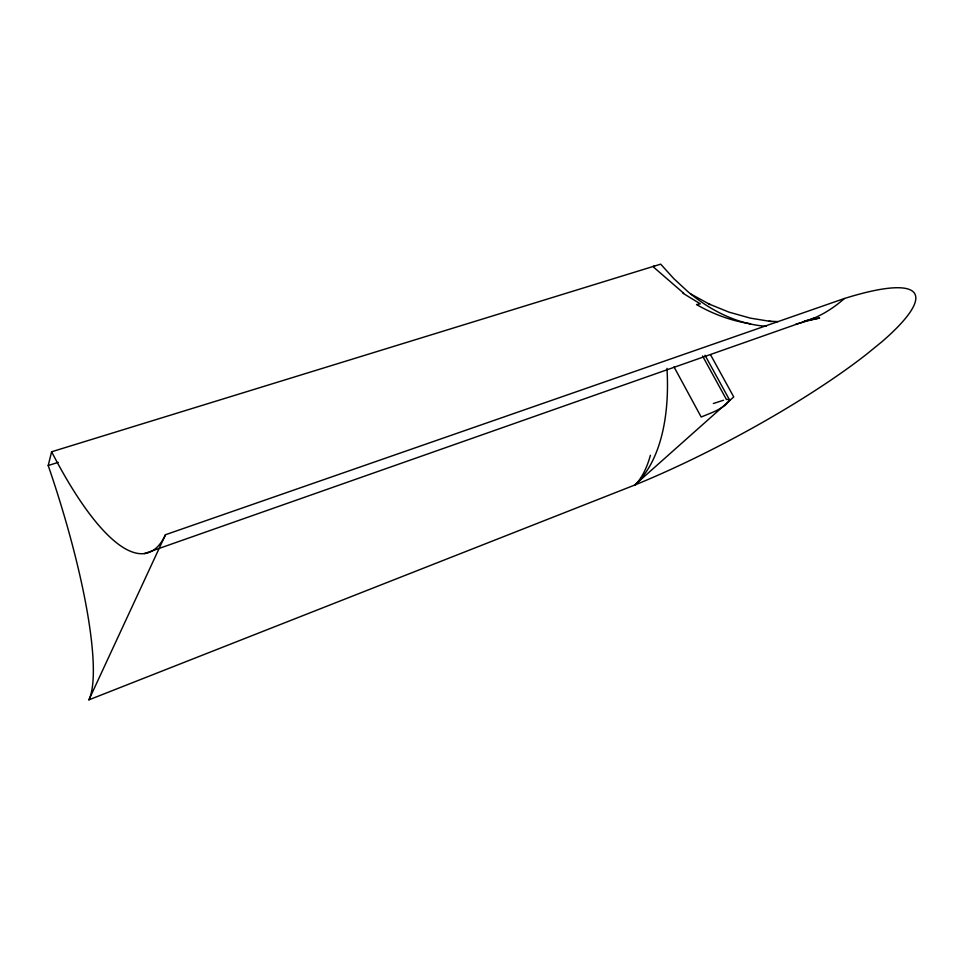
<?xml version="1.0" encoding="UTF-8"?>
<svg xmlns="http://www.w3.org/2000/svg" width="964" height="964" viewBox="0 0 964 964"><rect width="100%" height="100%" fill="white"/><g stroke="black" fill="none" stroke-linecap="round" stroke-linejoin="round"><path stroke-width="1.45" d="M88.929 699.84L165.483 534.731L844.368 298.515A231.276 42.259 -28.2 0 1 882.108 341.593L866.998 353.896A222.057 40.416 -28.2 0 1 634.71 485.049L88.929 699.84A227.673 44.199 71.6 0 0 48.2 465.516L51.622 451.779L660.677 264.16L673.957 278.801L688.031 291.779A240.928 155.385 79 0 0 766.392 326.302M144.347 553.625L814.676 317.855M713.36 403.518L723.53 400.241M48.2 465.516L58.25 462.383M750.088 323.928L750.558 323.784A238.12 183.883 88.6 0 1 696.55 304.576L700.31 303.829L682.97 293.261L683.633 293.189L654.014 267.51L653.315 266.233L654.52 266.281M808.073 320.675L819.629 318.036L804.398 321M768.995 321.205L777.948 321.614M771.477 321.578L750.486 318.168L728.953 312.131L708.492 303.805L710.082 304.528L690.561 293.887M710.601 354.873L733.749 396.939L634.71 485.049A187.438 97.521 72.5 0 0 666.955 368.368M705.009 355.27L729.507 399.891M702.551 355.969L726.446 399.53A21.521 3.892 -28.1 0 1 729.64 400.337L725.362 405.097A12.954 2.338 -28.2 0 1 722.084 407.362L720.807 408.146A12.954 2.338 -28.2 0 1 712.625 412.351L701.19 417.026L674.017 366.898M165.483 534.731A311.131 79.566 73.6 0 1 51.622 451.779M844.368 298.515A240.928 155.385 79 0 1 795.963 324.061M650.375 455.309A185.932 79.373 70.2 0 1 634.89 485.398"/></g></svg>
